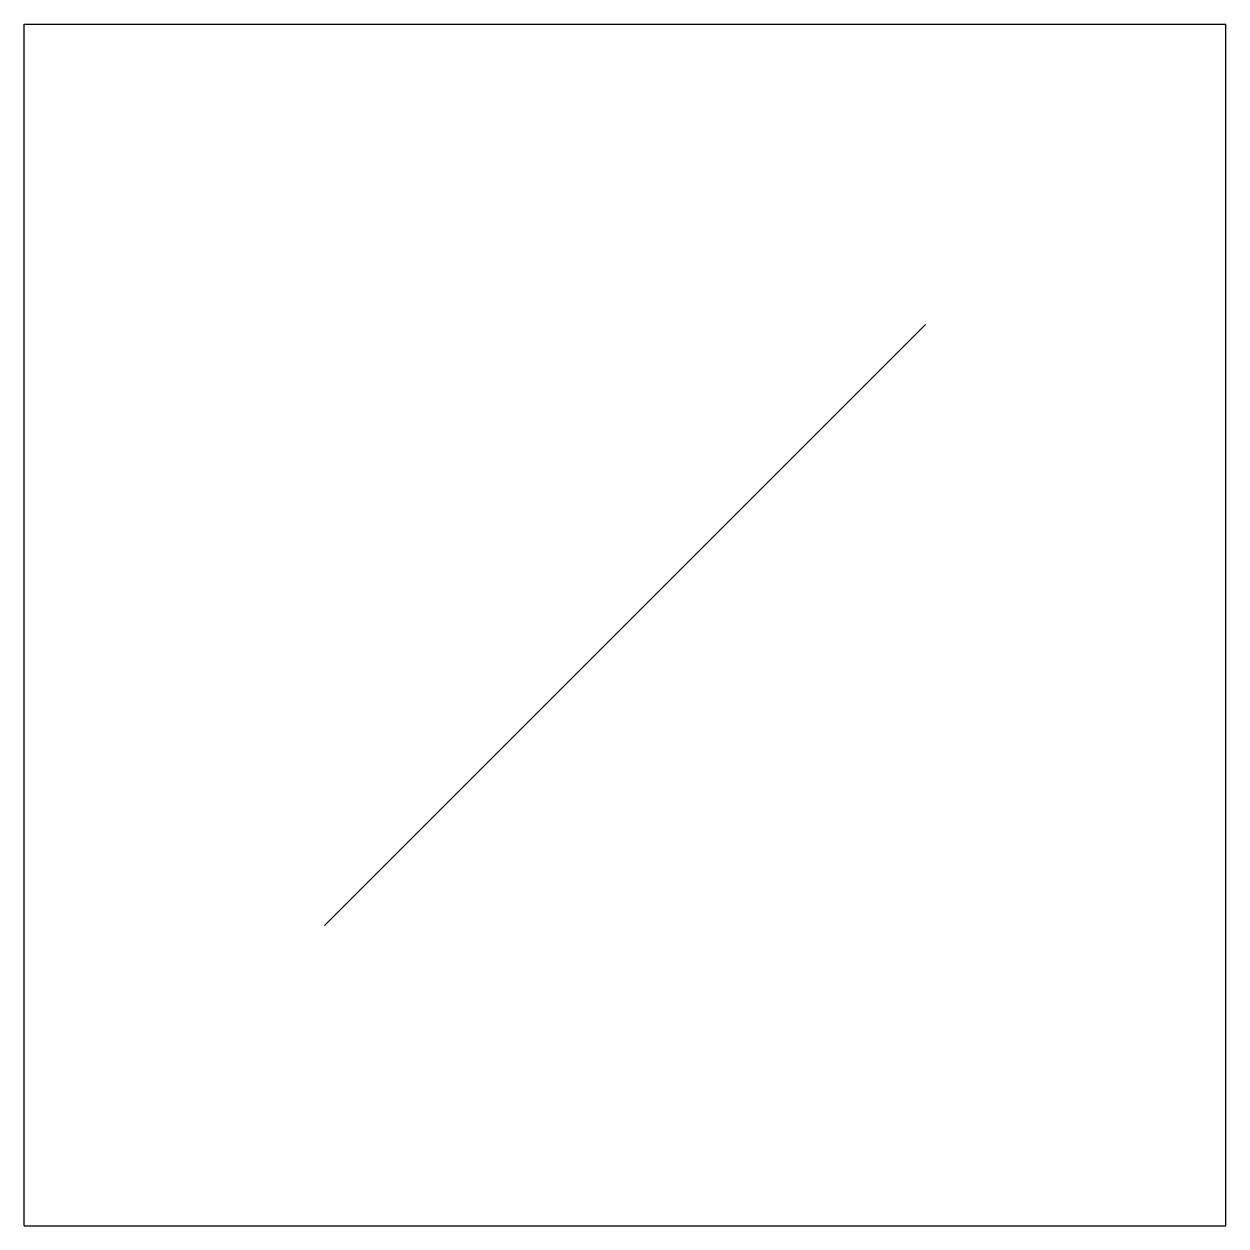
# Model space of a CAD drawing. Extents: x 0 to 100, y 0 to 100.
import ezdxf

# ---------------------------------------------------------------- set-up
doc = ezdxf.new("R2010")
doc.units = 0
doc.layers.get('0').update_dxf_attribs({"linetype": 'CONTINUOUS'})

msp = doc.modelspace()

# ---------------------------------------------------------------- linework, layer by layer
for p, q in [((0, 0), (0, 100)), ((0, 100), (100, 100)), ((100, 0), (100, 100)), ((25, 25), (75, 75)), ((0, 0), (100, 0))]:
    msp.add_line(p, q)

doc.saveas('drawing.dxf')
